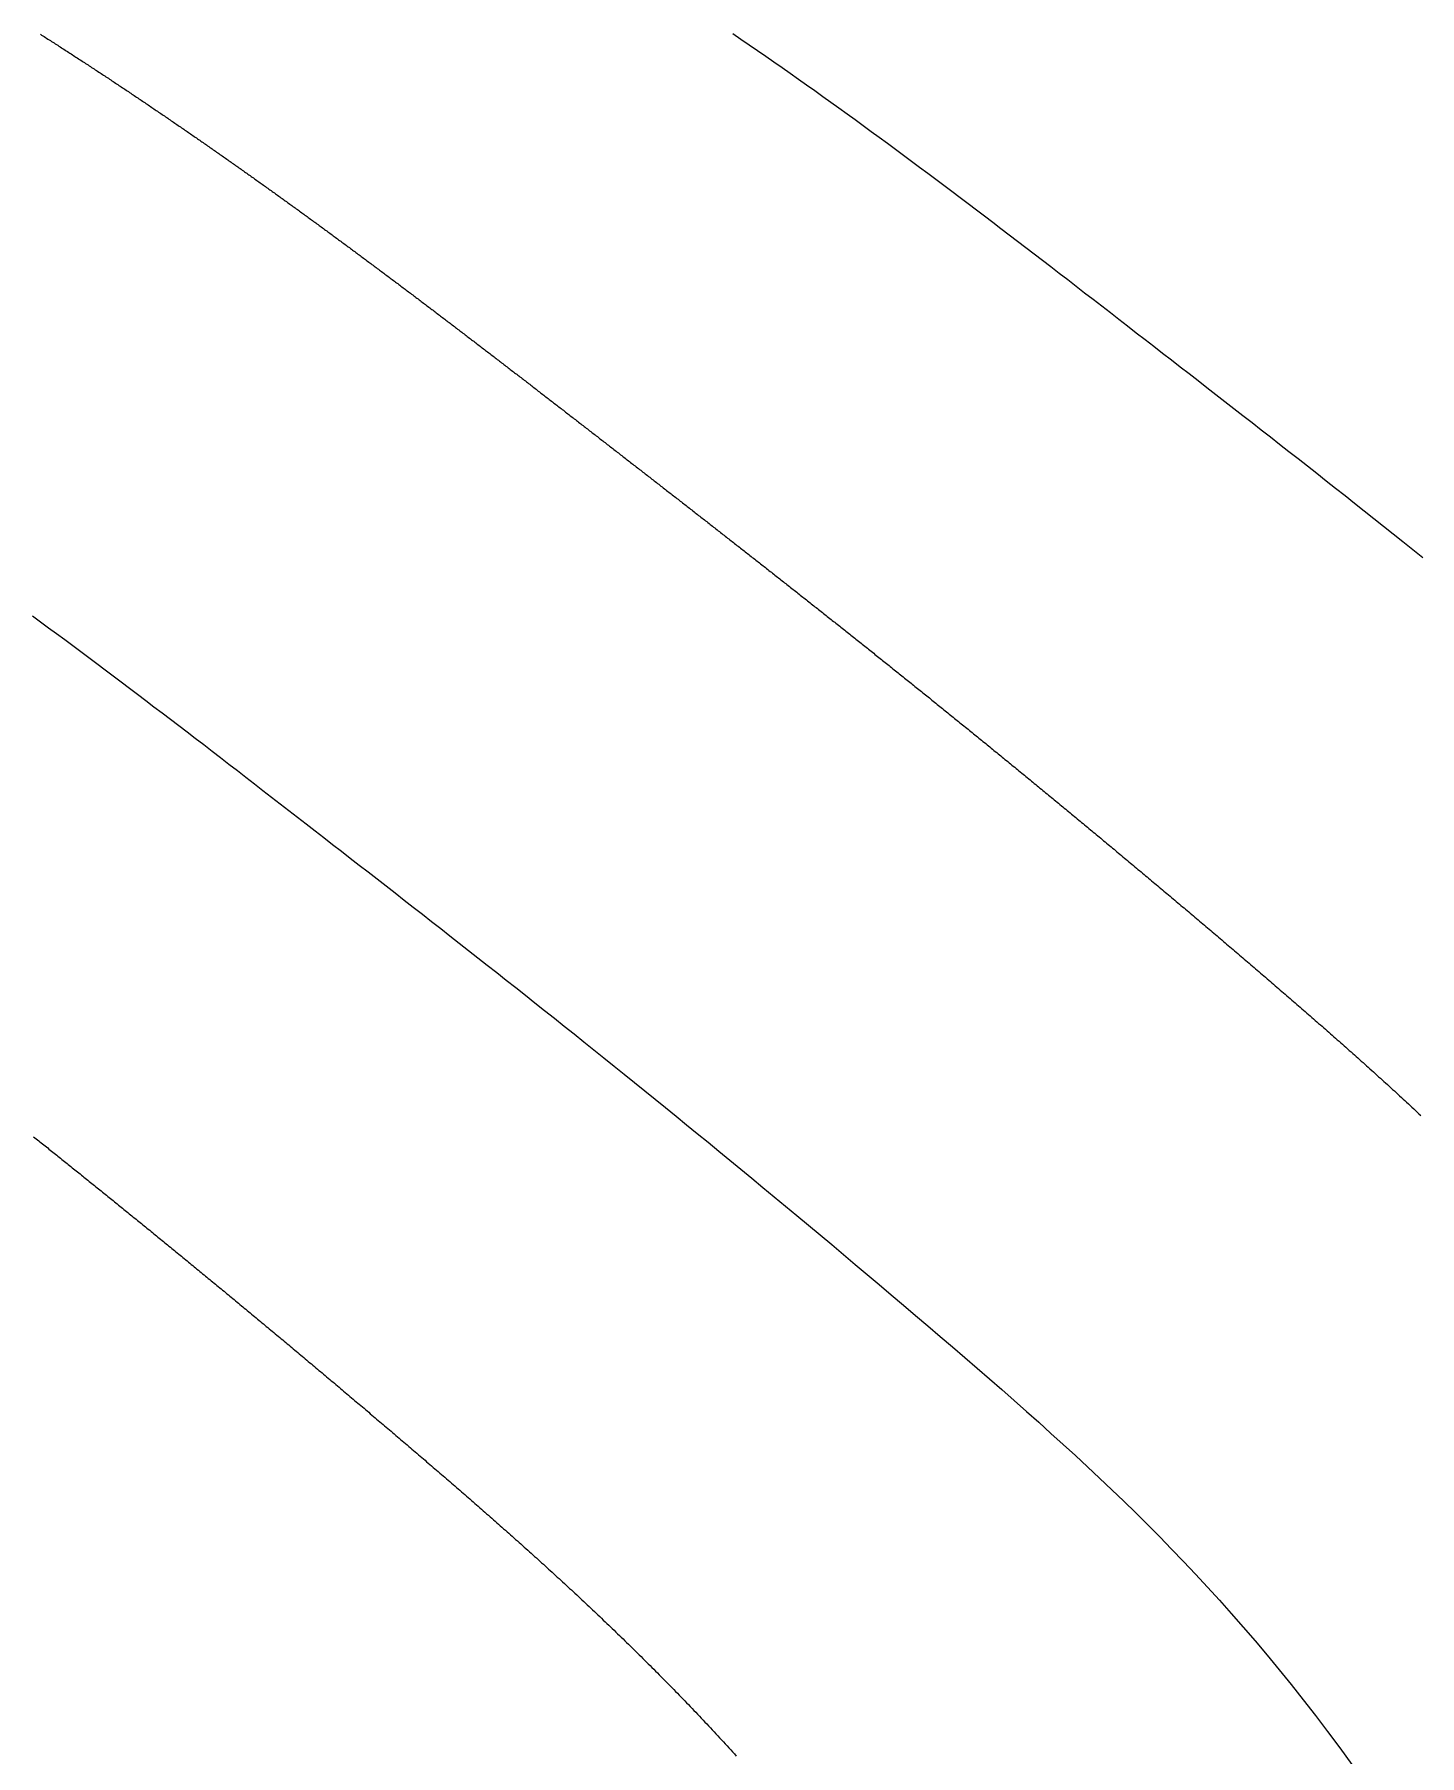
# Model space of a CAD drawing. Header units: inches. Extents: x 62745 to 64469, y 7520 to 8963.
# Drawn here: x 62850.786 to 62854.218, y 8082.374 to 8086.638 of the extents above; entities that cross this region are included whole.
import ezdxf

# ---------------------------------------------------------------- set-up
doc = ezdxf.new("R2010")
doc.units = ezdxf.units.IN
doc.header["$MEASUREMENT"] = 0
doc.layers.add('2', color=2, linetype='Continuous')

msp = doc.modelspace()

# ---------------------------------------------------------------- linework, layer by layer
at = {"layer": '2'}
for points in [[(62850.80052357, 8086.63794296), (62850.80360579, 8086.63598796), (62850.80668481, 8086.63403328), (62850.80976066, 8086.63207892), (62850.81283338, 8086.63012488), (62850.81590297, 8086.62817115), (62850.81896946, 8086.62621773), (62850.82203287, 8086.62426461), (62850.82509322, 8086.62231179), (62850.82815053, 8086.62035926), (62850.83120484, 8086.61840703), (62850.83425614, 8086.61645508), (62850.83730448, 8086.61450341), (62850.84034987, 8086.61255201), (62850.84339233, 8086.6106009), (62850.84643188, 8086.60865005), (62850.84946854, 8086.60669946), (62850.85250234, 8086.60474914), (62850.8555333, 8086.60279907), (62850.85856144, 8086.60084925), (62850.86158677, 8086.59889968), (62850.86460933, 8086.59695035), (62850.86762914, 8086.59500127), (62850.8706462, 8086.59305241), (62850.87366056, 8086.59110379), (62850.87667222, 8086.5891554), (62850.87968121, 8086.58720722), (62850.88268755, 8086.58525927), (62850.88569126, 8086.58331153), (62850.88869237, 8086.58136399), (62850.89169089, 8086.57941666), (62850.89468685, 8086.57746954), (62850.89768027, 8086.57552261), (62850.90067117, 8086.57357587), (62850.90365956, 8086.57162932), (62850.90664548, 8086.56968295), (62850.90962895, 8086.56773677), (62850.91260998, 8086.56579075), (62850.9155886, 8086.56384491), (62850.91856483, 8086.56189924), (62850.92153868, 8086.55995373), (62850.92451019, 8086.55800837), (62850.92747937, 8086.55606317), (62850.93044625, 8086.55411813), (62850.93341084, 8086.55217322), (62850.93637317, 8086.55022846), (62850.93933326, 8086.54828383), (62850.94229113, 8086.54633934), (62850.94524681, 8086.54439497), (62850.9482003, 8086.54245073), (62850.95115164, 8086.54050661), (62850.95410085, 8086.53856261), (62850.95704794, 8086.53661872), (62850.95999294, 8086.53467493), (62850.96293586, 8086.53273125), (62850.96587673, 8086.53078767), (62850.96881555, 8086.52884418), (62850.97175236, 8086.52690079), (62850.97468717, 8086.52495749), (62850.97761999, 8086.52301427), (62850.98055085, 8086.52107113), (62850.98347974, 8086.51912807), (62850.98640667, 8086.51718509), (62850.98933167, 8086.51524219), (62850.99225473, 8086.51329935), (62850.99517586, 8086.51135659), (62850.99809508, 8086.50941389), (62851.00101239, 8086.50747126), (62851.0039278, 8086.50552869), (62851.00684131, 8086.50358618), (62851.00975294, 8086.50164373), (62851.01266269, 8086.49970133), (62851.01557057, 8086.49775899), (62851.01847658, 8086.4958167), (62851.02138073, 8086.49387446), (62851.02428303, 8086.49193227), (62851.02718349, 8086.48999012), (62851.0300821, 8086.48804802), (62851.03297889, 8086.48610596), (62851.03587384, 8086.48416394), (62851.03876698, 8086.48222195), (62851.04165831, 8086.48028), (62851.04454783, 8086.47833808), (62851.04743556, 8086.4763962), (62851.05032149, 8086.47445434), (62851.05320564, 8086.47251251), (62851.05608802, 8086.4705707), (62851.05896862, 8086.46862891), (62851.06184746, 8086.46668715), (62851.06472454, 8086.4647454), (62851.06759987, 8086.46280366), (62851.07047345, 8086.46086195), (62851.07334531, 8086.45892024), (62851.07621543, 8086.45697854), (62851.07908382, 8086.45503685), (62851.0819505, 8086.45309516), (62851.08481548, 8086.45115348), (62851.08767875, 8086.4492118), (62851.09054032, 8086.44727012), (62851.0934002, 8086.44532843), (62851.09625841, 8086.44338674), (62851.09911493, 8086.44144504), (62851.10196979, 8086.43950333), (62851.10482299, 8086.43756161), (62851.10767453, 8086.43561987), (62851.11052442, 8086.43367812), (62851.11337268, 8086.43173635), (62851.11621929, 8086.42979456), (62851.11906428, 8086.42785275), (62851.12190765, 8086.42591091), (62851.12474941, 8086.42396905), (62851.12758956, 8086.42202715), (62851.13042811, 8086.42008523), (62851.13326506, 8086.41814327), (62851.13610043, 8086.41620128), (62851.13893421, 8086.41425925), (62851.14176643, 8086.41231718), (62851.14459707, 8086.41037507), (62851.14742616, 8086.40843291), (62851.1502537, 8086.40649071), (62851.15307969, 8086.40454846), (62851.15590414, 8086.40260616), (62851.15872705, 8086.40066381), (62851.16154845, 8086.39872141), (62851.16436832, 8086.39677894), (62851.16718668, 8086.39483642), (62851.17000354, 8086.39289384), (62851.1728189, 8086.3909512), (62851.17563276, 8086.38900849), (62851.17844515, 8086.38706571), (62851.18125605, 8086.38512286), (62851.18406548, 8086.38317994), (62851.18687345, 8086.38123695), (62851.18967996, 8086.37929388), (62851.19248502, 8086.37735074), (62851.19528864, 8086.37540751), (62851.19809082, 8086.37346421), (62851.20089157, 8086.37152081), (62851.2036909, 8086.36957734), (62851.20648881, 8086.36763377), (62851.20928531, 8086.36569011), (62851.21208041, 8086.36374636), (62851.21487411, 8086.36180252), (62851.21766642, 8086.35985858), (62851.22045735, 8086.35791454), (62851.2232469, 8086.35597039), (62851.22603509, 8086.35402615), (62851.22882191, 8086.3520818), (62851.23160738, 8086.35013734), (62851.23439149, 8086.34819277), (62851.23717427, 8086.34624809), (62851.23995571, 8086.3443033), (62851.24273583, 8086.34235839), (62851.24551462, 8086.34041336), (62851.2482921, 8086.33846821), (62851.25106827, 8086.33652294), (62851.25384314, 8086.33457754), (62851.25661672, 8086.33263202), (62851.25938901, 8086.33068637), (62851.26216002, 8086.32874059), (62851.26492975, 8086.32679467), (62851.26769822, 8086.32484862), (62851.27046543, 8086.32290243), (62851.27323138, 8086.3209561), (62851.27599609, 8086.31900963), (62851.27875956, 8086.31706302), (62851.2815218, 8086.31511626), (62851.28428281, 8086.31316935), (62851.2870426, 8086.3112223), (62851.28980118, 8086.30927509), (62851.29255856, 8086.30732772), (62851.29531473, 8086.3053802), (62851.29806972, 8086.30343252), (62851.30082352, 8086.30148468), (62851.30357614, 8086.29953668), (62851.30632759, 8086.29758851), (62851.30907787, 8086.29564018), (62851.311827, 8086.29369167), (62851.31457498, 8086.291743), (62851.31732181, 8086.28979415), (62851.3200675, 8086.28784512), (62851.32281207, 8086.28589592), (62851.32555551, 8086.28394653), (62851.32829783, 8086.28199697), (62851.33103904, 8086.28004722), (62851.33377915, 8086.27809729), (62851.33651817, 8086.27614716), (62851.33925609, 8086.27419685), (62851.34199293, 8086.27224634), (62851.3447287, 8086.27029564), (62851.34746339, 8086.26834474), (62851.35019703, 8086.26639364), (62851.35292961, 8086.26444234), (62851.35566113, 8086.26249084), (62851.35839162, 8086.26053913), (62851.36112107, 8086.25858722), (62851.3638495, 8086.25663509), (62851.3665769, 8086.25468275), (62851.36930329, 8086.2527302), (62851.37202866, 8086.25077744), (62851.37475304, 8086.24882445), (62851.37747643, 8086.24687124), (62851.38019882, 8086.24491782), (62851.38292024, 8086.24296416), (62851.38564068, 8086.24101028), (62851.38836016, 8086.23905618), (62851.39107867, 8086.23710184), (62851.39379623, 8086.23514726), (62851.39651284, 8086.23319246), (62851.39922852, 8086.23123741), (62851.40194326, 8086.22928213), (62851.40465708, 8086.2273266), (62851.40736997, 8086.22537083), (62851.41008195, 8086.22341482), (62851.41279303, 8086.22145855), (62851.41550321, 8086.21950204), (62851.4182125, 8086.21754527), (62851.4209209, 8086.21558825), (62851.42362842, 8086.21363098), (62851.42633507, 8086.21167344), (62851.42904086, 8086.20971564), (62851.43174578, 8086.20775758), (62851.43444986, 8086.20579926), (62851.43715309, 8086.20384067), (62851.43985549, 8086.20188181), (62851.44255705, 8086.19992268), (62851.44525779, 8086.19796327), (62851.44795771, 8086.19600359), (62851.45065682, 8086.19404363), (62851.45335513, 8086.19208339), (62851.45605264, 8086.19012287), (62851.45874936, 8086.18816207), (62851.4614453, 8086.18620098), (62851.46414046, 8086.1842396), (62851.46683485, 8086.18227793), (62851.46952848, 8086.18031596), (62851.47222136, 8086.17835371), (62851.47491348, 8086.17639115), (62851.47760486, 8086.1744283), (62851.48029551, 8086.17246515), (62851.48298542, 8086.17050169), (62851.48567462, 8086.16853792), (62851.4883631, 8086.16657385), (62851.49105087, 8086.16460947), (62851.49373794, 8086.16264478), (62851.49642432, 8086.16067977), (62851.49911001, 8086.15871445), (62851.50179502, 8086.15674881), (62851.50447935, 8086.15478285), (62851.50716301, 8086.15281657), (62851.50984602, 8086.15084996), (62851.51252837, 8086.14888303), (62851.51521007, 8086.14691576), (62851.51789114, 8086.14494817), (62851.52057157, 8086.14298024), (62851.52325137, 8086.14101198), (62851.52593056, 8086.13904338), (62851.52860913, 8086.13707444), (62851.53128709, 8086.13510516), (62851.53396446, 8086.13313553), (62851.53664123, 8086.13116556), (62851.53931742, 8086.12919525), (62851.54199303, 8086.12722458), (62851.54466807, 8086.12525356), (62851.54734254, 8086.12328218), (62851.55001645, 8086.12131045), (62851.55268981, 8086.11933836), (62851.55536263, 8086.11736591), (62851.55803491, 8086.1153931), (62851.56070665, 8086.11341992), (62851.56337788, 8086.11144637), (62851.56604858, 8086.10947246), (62851.56871878, 8086.10749817), (62851.57138847, 8086.10552351), (62851.57405766, 8086.10354848), (62851.57672636, 8086.10157307), (62851.57939458, 8086.09959727), (62851.58206233, 8086.0976211), (62851.5847296, 8086.09564454), (62851.58739641, 8086.0936676), (62851.59006276, 8086.09169026), (62851.59272867, 8086.08971254), (62851.59539413, 8086.08773442), (62851.59805915, 8086.08575591), (62851.60072375, 8086.083777), (62851.60338792, 8086.0817977), (62851.60605168, 8086.07981799), (62851.60871503, 8086.07783788), (62851.61137798, 8086.07585736), (62851.61404053, 8086.07387643), (62851.6167027, 8086.0718951), (62851.61936448, 8086.06991336), (62851.62202589, 8086.0679312), (62851.62468693, 8086.06594862), (62851.62734761, 8086.06396563), (62851.63000794, 8086.06198221), (62851.63266792, 8086.05999838), (62851.63532756, 8086.05801412), (62851.63798686, 8086.05602943), (62851.64064584, 8086.05404431), (62851.6433045, 8086.05205876), (62851.64596284, 8086.05007278), (62851.64862088, 8086.04808637), (62851.65127862, 8086.04609952), (62851.65393606, 8086.04411222), (62851.65659322, 8086.04212449), (62851.6592501, 8086.04013631), (62851.66190671, 8086.03814769), (62851.66456305, 8086.03615862), (62851.66721914, 8086.0341691), (62851.66987497, 8086.03217913), (62851.67253055, 8086.0301887), (62851.6751859, 8086.02819781), (62851.67784102, 8086.02620647), (62851.68049591, 8086.02421467), (62851.68315058, 8086.0222224), (62851.68580505, 8086.02022967), (62851.6884593, 8086.01823647), (62851.69111336, 8086.01624281), (62851.69376723, 8086.01424867), (62851.69642092, 8086.01225406), (62851.69907443, 8086.01025897), (62851.70172777, 8086.0082634), (62851.70438094, 8086.00626736), (62851.70703396, 8086.00427083), (62851.70968683, 8086.00227382), (62851.71233956, 8086.00027632), (62851.71499215, 8085.99827834), (62851.71764461, 8085.99627986), (62851.72029694, 8085.9942809), (62851.72294917, 8085.99228143), (62851.72560128, 8085.99028147), (62851.72825329, 8085.98828101), (62851.7309052, 8085.98628005), (62851.73355703, 8085.98427859), (62851.73620878, 8085.98227662), (62851.73886045, 8085.98027415), (62851.74151205, 8085.97827116), (62851.74416359, 8085.97626766), (62851.74681508, 8085.97426365), (62851.74946651, 8085.97225912), (62851.75211791, 8085.97025408), (62851.75476928, 8085.96824851), (62851.75742061, 8085.96624243), (62851.76007193, 8085.96423581), (62851.76272323, 8085.96222867), (62851.76537453, 8085.96022101), (62851.76802582, 8085.95821281), (62851.77067712, 8085.95620408), (62851.77332844, 8085.95419481), (62851.77597978, 8085.95218501), (62851.77863114, 8085.95017466), (62851.78128254, 8085.94816378), (62851.78393398, 8085.94615235), (62851.78658546, 8085.94414038), (62851.789237, 8085.94212785), (62851.79188861, 8085.94011478), (62851.79454028, 8085.93810116), (62851.79719202, 8085.93608698), (62851.79984385, 8085.93407225), (62851.80249576, 8085.93205695), (62851.80514777, 8085.9300411), (62851.80779989, 8085.92802468), (62851.81045211, 8085.9260077), (62851.81310445, 8085.92399015), (62851.81575691, 8085.92197203), (62851.8184095, 8085.91995335), (62851.82106222, 8085.91793408), (62851.82371509, 8085.91591425), (62851.82636811, 8085.91389383), (62851.82902128, 8085.91187283), (62851.83167462, 8085.90985126), (62851.83432813, 8085.9078291), (62851.83698182, 8085.90580635), (62851.83963569, 8085.90378301), (62851.84228975, 8085.90175909), (62851.84494401, 8085.89973457), (62851.84759847, 8085.89770946), (62851.85025314, 8085.89568375), (62851.85290803, 8085.89365744), (62851.85556315, 8085.89163053), (62851.8582185, 8085.88960301), (62851.86087408, 8085.88757489), (62851.86352991, 8085.88554617), (62851.866186, 8085.88351683), (62851.86884234, 8085.88148689), (62851.87149895, 8085.87945632), (62851.87415583, 8085.87742515), (62851.87681299, 8085.87539335), (62851.87947043, 8085.87336094), (62851.88212817, 8085.8713279), (62851.88478621, 8085.86929424), (62851.88744455, 8085.86725995), (62851.89010321, 8085.86522503), (62851.89276219, 8085.86318949), (62851.89542149, 8085.8611533), (62851.89808113, 8085.85911649), (62851.90074111, 8085.85707903), (62851.90340143, 8085.85504094), (62851.90606211, 8085.85300221), (62851.90872316, 8085.85096283), (62851.91138456, 8085.84892281), (62851.91404635, 8085.84688214), (62851.91670851, 8085.84484082), (62851.91937107, 8085.84279884), (62851.92203401, 8085.84075621), (62851.92469736, 8085.83871293), (62851.92736112, 8085.83666899), (62851.9300253, 8085.83462439), (62851.93268989, 8085.83257912), (62851.93535492, 8085.83053319), (62851.93802038, 8085.82848659), (62851.94068628, 8085.82643933), (62851.94335264, 8085.82439139), (62851.94601944, 8085.82234278), (62851.94868672, 8085.82029349), (62851.95135446, 8085.81824353), (62851.95402268, 8085.81619288), (62851.95669138, 8085.81414156), (62851.95936058, 8085.81208955), (62851.96203027, 8085.81003685), (62851.96470046, 8085.80798347), (62851.96737116, 8085.80592939), (62851.97004239, 8085.80387463), (62851.97271413, 8085.80181916), (62851.97538641, 8085.79976301), (62851.97805923, 8085.79770615), (62851.98073259, 8085.79564859), (62851.9834065, 8085.79359033), (62851.98608097, 8085.79153136), (62851.98875601, 8085.78947169), (62851.99143162, 8085.7874113), (62851.99410781, 8085.78535021), (62851.99678458, 8085.7832884), (62851.99946195, 8085.78122588), (62852.00213991, 8085.77916263), (62852.00481848, 8085.77709867), (62852.00749767, 8085.77503398), (62852.01017747, 8085.77296857), (62852.0128579, 8085.77090244), (62852.01553896, 8085.76883557), (62852.01822067, 8085.76676797), (62852.02090302, 8085.76469964), (62852.02358602, 8085.76263057), (62852.02626968, 8085.76056076), (62852.02895402, 8085.75849021), (62852.03163902, 8085.75641892), (62852.03432471, 8085.75434687), (62852.03701108, 8085.75227408), (62852.03969815, 8085.75020054), (62852.04238591, 8085.74812624), (62852.04507439, 8085.74605117), (62852.04776358, 8085.74397535), (62852.05045349, 8085.74189877), (62852.05314413, 8085.73982141), (62852.0558355, 8085.73774329), (62852.05852761, 8085.73566439), (62852.06122047, 8085.73358471), (62852.06391409, 8085.73150425), (62852.06660846, 8085.72942302), (62852.06930361, 8085.72734099), (62852.07199952, 8085.72525818), (62852.07469622, 8085.72317457), (62852.07739371, 8085.72109018), (62852.08009199, 8085.71900498), (62852.08279108, 8085.71691898), (62852.08549097, 8085.71483218), (62852.08819167, 8085.71274457), (62852.0908932, 8085.71065616), (62852.09359555, 8085.70856693), (62852.09629874, 8085.70647689), (62852.09900278, 8085.70438602), (62852.10170766, 8085.70229434), (62852.10441339, 8085.70020183), (62852.10711999, 8085.69810849), (62852.10982745, 8085.69601433), (62852.11253579, 8085.69391933), (62852.11524501, 8085.69182349), (62852.11795512, 8085.68972682), (62852.12066613, 8085.6876293), (62852.12337803, 8085.68553094), (62852.12609085, 8085.68343173), (62852.12880458, 8085.68133166), (62852.13151923, 8085.67923075), (62852.13423481, 8085.67712898), (62852.13695133, 8085.67502634), (62852.13966879, 8085.67292285), (62852.1423872, 8085.67081848), (62852.14510656, 8085.66871325), (62852.14782688, 8085.66660715), (62852.15054818, 8085.66450017), (62852.15327045, 8085.66239231), (62852.1559937, 8085.66028358), (62852.15871794, 8085.65817396), (62852.16144318, 8085.65606345), (62852.16416941, 8085.65395205), (62852.16689666, 8085.65183976), (62852.16962493, 8085.64972657), (62852.17235421, 8085.64761249), (62852.17508453, 8085.6454975), (62852.17781588, 8085.64338161), (62852.18054827, 8085.64126481), (62852.18328172, 8085.63914709), (62852.18601621, 8085.63702846), (62852.18875178, 8085.63490891), (62852.19148841, 8085.63278844), (62852.19422611, 8085.63066704), (62852.1969649, 8085.62854471), (62852.19970478, 8085.62642145), (62852.20244575, 8085.62429724), (62852.20518782, 8085.62217209), (62852.207931, 8085.62004598), (62852.2106753, 8085.61791891), (62852.21342071, 8085.61579088), (62852.21616725, 8085.61366187), (62852.21891493, 8085.61153189), (62852.22166374, 8085.60940093), (62852.2244137, 8085.60726898), (62852.22716481, 8085.60513603), (62852.22991708, 8085.60300208), (62852.23267052, 8085.60086712), (62852.23542512, 8085.59873115), (62852.23818091, 8085.59659415), (62852.24093787, 8085.59445613), (62852.24369603, 8085.59231707), (62852.24645538, 8085.59017698), (62852.24921593, 8085.58803583), (62852.25197769, 8085.58589363), (62852.25474067, 8085.58375038), (62852.25750486, 8085.58160605), (62852.26027029, 8085.57946066), (62852.26303695, 8085.57731419), (62852.26580484, 8085.57516663), (62852.26857399, 8085.57301798), (62852.27134438, 8085.57086823), (62852.27411604, 8085.56871737), (62852.27688896, 8085.56656541), (62852.27966315, 8085.56441233), (62852.28243862, 8085.56225813), (62852.28521537, 8085.56010279), (62852.28799341, 8085.55794632), (62852.29077275, 8085.55578871), (62852.29355339, 8085.55362995), (62852.29633534, 8085.55147003), (62852.29911861, 8085.54930896), (62852.30190319, 8085.54714671), (62852.30468911, 8085.54498329), (62852.30747636, 8085.54281869), (62852.31026494, 8085.5406529), (62852.31305488, 8085.53848592), (62852.31584617, 8085.53631773), (62852.31863881, 8085.53414835), (62852.32143283, 8085.53197774), (62852.32422821, 8085.52980592), (62852.32702497, 8085.52763288), (62852.32982312, 8085.5254586), (62852.33262266, 8085.52328309), (62852.33542359, 8085.52110632), (62852.33822593, 8085.51892831), (62852.34102967, 8085.51674904), (62852.34383483, 8085.51456851), (62852.34664142, 8085.51238671), (62852.34944943, 8085.51020363), (62852.35225887, 8085.50801927), (62852.35506976, 8085.50583362), (62852.35788209, 8085.50364667), (62852.36069588, 8085.50145842), (62852.36351113, 8085.49926886), (62852.36632784, 8085.49707798), (62852.36914602, 8085.49488579), (62852.37196568, 8085.49269226), (62852.37478683, 8085.4904974), (62852.37760947, 8085.4883012), (62852.3804336, 8085.48610365), (62852.38325924, 8085.48390474), (62852.38608639, 8085.48170447), (62852.38891505, 8085.47950283), (62852.39174523, 8085.47729981), (62852.39457694, 8085.4750954), (62852.39741019, 8085.47288961), (62852.40024498, 8085.47068241), (62852.40308131, 8085.46847381), (62852.40591919, 8085.46626379), (62852.40875864, 8085.46405236), (62852.41159965, 8085.46183949), (62852.41444223, 8085.4596252), (62852.41728638, 8085.45740945), (62852.42013212, 8085.45519226), (62852.42297945, 8085.45297362), (62852.42582838, 8085.4507535), (62852.42867891, 8085.44853192), (62852.43153104, 8085.44630886), (62852.43438479, 8085.44408431), (62852.43724016, 8085.44185827), (62852.44009716, 8085.43963073), (62852.44295579, 8085.43740168), (62852.44581606, 8085.43517112), (62852.44867797, 8085.43293903), (62852.45154154, 8085.43070542), (62852.45440676, 8085.42847027), (62852.45727364, 8085.42623357), (62852.4601422, 8085.42399533), (62852.46301243, 8085.42175552), (62852.46588435, 8085.41951416), (62852.46875795, 8085.41727121), (62852.47163325, 8085.41502669), (62852.47451024, 8085.41278059), (62852.47738895, 8085.41053288), (62852.48026937, 8085.40828358), (62852.4831515, 8085.40603267), (62852.48603537, 8085.40378014), (62852.48892096, 8085.40152599), (62852.49180829, 8085.3992702), (62852.49469737, 8085.39701278), (62852.49758819, 8085.39475372), (62852.50048077, 8085.392493), (62852.50337512, 8085.39023063), (62852.50627123, 8085.38796658), (62852.50916912, 8085.38570087), (62852.51206879, 8085.38343347), (62852.51497024, 8085.38116438), (62852.51787349, 8085.3788936), (62852.52077854, 8085.37662112), (62852.52368539, 8085.37434692), (62852.52659406, 8085.37207101), (62852.52950454, 8085.36979338), (62852.53241685, 8085.36751401), (62852.53533099, 8085.3652329), (62852.53824696, 8085.36295005), (62852.54116478, 8085.36066545), (62852.54408444, 8085.35837908), (62852.54700596, 8085.35609095), (62852.54992935, 8085.35380104), (62852.55285459, 8085.35150934), (62852.55578172, 8085.34921586), (62852.55871072, 8085.34692059), (62852.56164161, 8085.3446235), (62852.56457439, 8085.34232461), (62852.56750907, 8085.3400239), (62852.57044565, 8085.33772136), (62852.57338414, 8085.33541699), (62852.57632455, 8085.33311078), (62852.57926689, 8085.33080273), (62852.58221115, 8085.32849281), (62852.58515734, 8085.32618104), (62852.58810548, 8085.3238674), (62852.59105557, 8085.32155188), (62852.59400761, 8085.31923448), (62852.59696161, 8085.31691518), (62852.59991757, 8085.31459399), (62852.60287551, 8085.3122709), (62852.60583543, 8085.30994589), (62852.60879733, 8085.30761896), (62852.61176122, 8085.3052901), (62852.61472711, 8085.30295931), (62852.617695, 8085.30062658), (62852.6206649, 8085.2982919), (62852.62363682, 8085.29595527), (62852.62661076, 8085.29361667), (62852.62958672, 8085.2912761), (62852.63256472, 8085.28893355), (62852.63554476, 8085.28658902), (62852.63852685, 8085.2842425), (62852.64151099, 8085.28189398), (62852.64449719, 8085.27954345), (62852.64748545, 8085.27719091), (62852.65047578, 8085.27483634), (62852.65346819, 8085.27247975), (62852.65646269, 8085.27012113), (62852.65945927, 8085.26776046), (62852.66245795, 8085.26539774), (62852.66545873, 8085.26303296), (62852.66846162, 8085.26066612), (62852.67146662, 8085.25829721), (62852.67447375, 8085.25592622), (62852.677483, 8085.25355314), (62852.68049438, 8085.25117797), (62852.6835079, 8085.2488007), (62852.68652357, 8085.24642132), (62852.68954139, 8085.24403983), (62852.69256136, 8085.24165622), (62852.6955835, 8085.23927047), (62852.69860781, 8085.23688259), (62852.70163429, 8085.23449257), (62852.70466296, 8085.23210039), (62852.70769381, 8085.22970606), (62852.71072686, 8085.22730956), (62852.71376211, 8085.22491088), (62852.71679957, 8085.22251003), (62852.71983924, 8085.22010699), (62852.72288113, 8085.21770176), (62852.72592524, 8085.21529432), (62852.72897159, 8085.21288468), (62852.73202017, 8085.21047282), (62852.735071, 8085.20805873), (62852.73812408, 8085.20564242), (62852.74117941, 8085.20322386), (62852.74423701, 8085.20080307), (62852.74729687, 8085.19838002), (62852.75035901, 8085.19595471), (62852.75342343, 8085.19352713), (62852.75649014, 8085.19109728), (62852.75955914, 8085.18866515), (62852.76263043, 8085.18623073), (62852.76570404, 8085.18379401), (62852.76877996, 8085.181355), (62852.77185819, 8085.17891367), (62852.77493875, 8085.17647002), (62852.77802164, 8085.17402405), (62852.78110686, 8085.17157575), (62852.78419443, 8085.16912511), (62852.78728435, 8085.16667212), (62852.79037662, 8085.16421678), (62852.79347125, 8085.16175907), (62852.79656825, 8085.159299), (62852.79966762, 8085.15683656), (62852.80276937, 8085.15437173), (62852.80587351, 8085.15190451), (62852.80898004, 8085.1494349), (62852.81208897, 8085.14696288), (62852.8152003, 8085.14448845), (62852.81831405, 8085.1420116), (62852.82143021, 8085.13953233), (62852.82454879, 8085.13705062), (62852.8276698, 8085.13456647), (62852.83079325, 8085.13207988), (62852.83391913, 8085.12959083), (62852.83704747, 8085.12709931), (62852.84017826, 8085.12460533), (62852.84331151, 8085.12210887), (62852.84644722, 8085.11960993), (62852.84958541, 8085.1171085), (62852.85272608, 8085.11460457), (62852.85586923, 8085.11209813), (62852.85901487, 8085.10958919), (62852.862163, 8085.10707772), (62852.86531364, 8085.10456372), (62852.86846679, 8085.10204719), (62852.87162246, 8085.09952812), (62852.87478065, 8085.0970065), (62852.87794136, 8085.09448232), (62852.88110461, 8085.09195558), (62852.8842704, 8085.08942627), (62852.88743873, 8085.08689439), (62852.89060962, 8085.08435991), (62852.89378306, 8085.08182285), (62852.89695907, 8085.07928319), (62852.90013766, 8085.07674092), (62852.90331881, 8085.07419603), (62852.90650256, 8085.07164852), (62852.90968889, 8085.06909839), (62852.91287781, 8085.06654562), (62852.91606934, 8085.06399021), (62852.91926348, 8085.06143215), (62852.92246023, 8085.05887143), (62852.9256596, 8085.05630804), (62852.9288616, 8085.05374199), (62852.93206623, 8085.05117325), (62852.9352735, 8085.04860183), (62852.93848341, 8085.04602772), (62852.94169597, 8085.0434509), (62852.9449112, 8085.04087138), (62852.94812908, 8085.03828914), (62852.95134964, 8085.03570418), (62852.95457287, 8085.03311649), (62852.95779878, 8085.03052607), (62852.96102738, 8085.0279329), (62852.96425868, 8085.02533698), (62852.96749268, 8085.0227383), (62852.97072938, 8085.02013685), (62852.97396879, 8085.01753263), (62852.97721093, 8085.01492563), (62852.98045579, 8085.01231585), (62852.98370338, 8085.00970326), (62852.98695371, 8085.00708788), (62852.99020678, 8085.00446969), (62852.99346261, 8085.00184868), (62852.99672119, 8084.99922485), (62852.99998253, 8084.99659819), (62853.00324664, 8084.99396869), (62853.00651352, 8084.99133634), (62853.00978319, 8084.98870114), (62853.01305564, 8084.98606308), (62853.01633088, 8084.98342216), (62853.01960893, 8084.98077836), (62853.02288978, 8084.97813168), (62853.02617344, 8084.97548211), (62853.02945992, 8084.97282965), (62853.03274922, 8084.97017428), (62853.03604135, 8084.967516), (62853.03933632, 8084.9648548), (62853.04263414, 8084.96219068), (62853.0459348, 8084.95952363), (62853.04923831, 8084.95685364), (62853.05254469, 8084.9541807), (62853.05585393, 8084.95150481), (62853.05916605, 8084.94882595), (62853.06248105, 8084.94614413), (62853.06579893, 8084.94345934), (62853.0691197, 8084.94077156), (62853.07244338, 8084.93808079), (62853.07576995, 8084.93538702), (62853.07909944, 8084.93269025), (62853.08243184, 8084.92999047), (62853.08576717, 8084.92728767), (62853.08910543, 8084.92458184), (62853.09244662, 8084.92187298), (62853.09579075, 8084.91916108), (62853.09913783, 8084.91644613), (62853.10248786, 8084.91372813), (62853.10584085, 8084.91100706), (62853.10919681, 8084.90828293), (62853.11255574, 8084.90555571), (62853.11591765, 8084.90282542), (62853.11928254, 8084.90009203), (62853.12265042, 8084.89735555), (62853.1260213, 8084.89461596), (62853.12939519, 8084.89187325), (62853.13277208, 8084.88912743), (62853.13615199, 8084.88637848), (62853.13953492, 8084.88362639), (62853.14292087, 8084.88087117), (62853.14630986, 8084.87811279), (62853.14970189, 8084.87535126), (62853.15309697, 8084.87258656), (62853.1564951, 8084.8698187), (62853.15989629, 8084.86704765), (62853.16330054, 8084.86427342), (62853.16670786, 8084.861496), (62853.17011826, 8084.85871538), (62853.17353175, 8084.85593155), (62853.17694832, 8084.85314451), (62853.18036799, 8084.85035425), (62853.18379076, 8084.84756076), (62853.18721664, 8084.84476403), (62853.19064563, 8084.84196406), (62853.19407774, 8084.83916084), (62853.19751298, 8084.83635436), (62853.20095135, 8084.83354462), (62853.20439286, 8084.8307316), (62853.20783752, 8084.82791531), (62853.21128532, 8084.82509573), (62853.21473629, 8084.82227286), (62853.21819041, 8084.81944668), (62853.22164771, 8084.8166172), (62853.22510818, 8084.8137844), (62853.22857183, 8084.81094828), (62853.23203868, 8084.80810883), (62853.23550871, 8084.80526605), (62853.23898195, 8084.80241991), (62853.24245839, 8084.79957043), (62853.24593805, 8084.79671759), (62853.24942092, 8084.79386138), (62853.25290703, 8084.7910018), (62853.25639636, 8084.78813884), (62853.25988893, 8084.7852725), (62853.26338474, 8084.78240275), (62853.2668838, 8084.77952961), (62853.27038612, 8084.77665305), (62853.2738917, 8084.77377308), (62853.27740055, 8084.77088969), (62853.28091267, 8084.76800286), (62853.28442808, 8084.7651126), (62853.28794677, 8084.76221889), (62853.29146875, 8084.75932173), (62853.29499404, 8084.75642111), (62853.29852263, 8084.75351702), (62853.30205453, 8084.75060946), (62853.30558975, 8084.74769841), (62853.30912829, 8084.74478388), (62853.31267016, 8084.74186585), (62853.31621537, 8084.73894432), (62853.31976392, 8084.73601927), (62853.32331582, 8084.73309071), (62853.32687107, 8084.73015863), (62853.33042969, 8084.72722301), (62853.33399167, 8084.72428385), (62853.33755703, 8084.72134115), (62853.34112576, 8084.71839489), (62853.34469788, 8084.71544507), (62853.3482734, 8084.71249168), (62853.35185231, 8084.70953472), (62853.35543462, 8084.70657417), (62853.35902035, 8084.70361004), (62853.36260949, 8084.7006423), (62853.36620205, 8084.69767096), (62853.36979804, 8084.69469601), (62853.37339747, 8084.69171745), (62853.37700034, 8084.68873525), (62853.38060666, 8084.68574942), (62853.38421643, 8084.68275995), (62853.38782966, 8084.67976684), (62853.39144635, 8084.67677006), (62853.39506652, 8084.67376963), (62853.39869017, 8084.67076553), (62853.4023173, 8084.66775775), (62853.40594792, 8084.66474628), (62853.40958203, 8084.66173113), (62853.41321965, 8084.65871227), (62853.41686078, 8084.65568971), (62853.42050543, 8084.65266344), (62853.42415359, 8084.64963344), (62853.42780529, 8084.64659972), (62853.43146051, 8084.64356227), (62853.43511928, 8084.64052107), (62853.43878159, 8084.63747612), (62853.44244746, 8084.63442742), (62853.44611688, 8084.63137495), (62853.44978987, 8084.62831872), (62853.45346643, 8084.6252587), (62853.45714657, 8084.6221949), (62853.46083029, 8084.61912731), (62853.4645176, 8084.61605591), (62853.4682085, 8084.61298071), (62853.47190301, 8084.6099017), (62853.47560112, 8084.60681886), (62853.47930285, 8084.6037322), (62853.48300819, 8084.6006417), (62853.48671717, 8084.59754735), (62853.49042978, 8084.59444916), (62853.49414602, 8084.59134711), (62853.49786591, 8084.58824119), (62853.50158945, 8084.5851314), (62853.50531665, 8084.58201774), (62853.50904751, 8084.57890018), (62853.51278204, 8084.57577873), (62853.51652025, 8084.57265339), (62853.52026214, 8084.56952413), (62853.52400771, 8084.56639096), (62853.52775699, 8084.56325386), (62853.53150996, 8084.56011284), (62853.53526664, 8084.55696787), (62853.53902703, 8084.55381897), (62853.54279114, 8084.55066611), (62853.54655897, 8084.54750929), (62853.55033054, 8084.54434851), (62853.55410584, 8084.54118375), (62853.55788489, 8084.53801501), (62853.56166768, 8084.53484229), (62853.56545424, 8084.53166557), (62853.56924455, 8084.52848485), (62853.57303863, 8084.52530012), (62853.57683649, 8084.52211137), (62853.58063813, 8084.5189186), (62853.58444355, 8084.51572179), (62853.58825277, 8084.51252095), (62853.59206579, 8084.50931606), (62853.59588261, 8084.50610712), (62853.59970324, 8084.50289412), (62853.60352769, 8084.49967705), (62853.60735597, 8084.4964559), (62853.61118807, 8084.49323066), (62853.615024, 8084.49000133), (62853.61886377, 8084.48676789), (62853.62270739, 8084.48353034), (62853.62655485, 8084.48028867), (62853.63040617, 8084.47704286), (62853.63426135, 8084.47379291), (62853.63812038, 8084.47053879), (62853.64198328, 8084.46728049), (62853.64585004, 8084.46401801), (62853.64972068, 8084.46075132), (62853.65359519, 8084.45748041), (62853.65747357, 8084.45420527), (62853.66135583, 8084.45092588), (62853.66524198, 8084.44764223), (62853.66913201, 8084.4443543), (62853.67302592, 8084.44106208), (62853.67692373, 8084.43776555), (62853.68082543, 8084.4344647), (62853.68473102, 8084.43115951), (62853.68864051, 8084.42784997), (62853.6925539, 8084.42453606), (62853.6964712, 8084.42121776), (62853.7003924, 8084.41789506), (62853.70431751, 8084.41456796), (62853.70824653, 8084.41123642), (62853.71217946, 8084.40790043), (62853.71611631, 8084.40455999), (62853.72005708, 8084.40121508), (62853.72400178, 8084.39786567), (62853.72795039, 8084.39451176), (62853.73190294, 8084.39115332), (62853.73585941, 8084.38779036), (62853.73981982, 8084.38442284), (62853.74378417, 8084.38105075), (62853.74775245, 8084.37767409), (62853.75172467, 8084.37429283), (62853.75570084, 8084.37090695), (62853.75968095, 8084.36751645), (62853.76366501, 8084.36412131), (62853.76765303, 8084.36072151), (62853.77164499, 8084.35731704), (62853.77564092, 8084.35390789), (62853.7796408, 8084.35049403), (62853.78364465, 8084.34707545), (62853.78765246, 8084.34365214), (62853.79166424, 8084.34022408), (62853.79568, 8084.33679126), (62853.79969972, 8084.33335366), (62853.80372342, 8084.32991127), (62853.8077511, 8084.32646407), (62853.81178276, 8084.32301204), (62853.81581841, 8084.31955518), (62853.81985804, 8084.31609346), (62853.82390166, 8084.31262688), (62853.82794927, 8084.3091554), (62853.83200088, 8084.30567903), (62853.83605648, 8084.30219775), (62853.84011609, 8084.29871153), (62853.8441797, 8084.29522037), (62853.84824731, 8084.29172425), (62853.85231893, 8084.28822315), (62853.85639456, 8084.28471704), (62853.86047419, 8084.28120592), (62853.86455783, 8084.27768975), (62853.86864548, 8084.27416852), (62853.87273714, 8084.2706422), (62853.8768328, 8084.26711079), (62853.88093247, 8084.26357424), (62853.88503614, 8084.26003253), (62853.88914381, 8084.25648562), (62853.89325545, 8084.25293345), (62853.89737107, 8084.24937599), (62853.90149065, 8084.2458132), (62853.90561418, 8084.24224504), (62853.90974167, 8084.23867146), (62853.91387309, 8084.23509243), (62853.91800843, 8084.23150789), (62853.9221477, 8084.22791779), (62853.92629086, 8084.2243221), (62853.93043792, 8084.22072077), (62853.93458886, 8084.21711375), (62853.93874367, 8084.21350098), (62853.94290234, 8084.20988243), (62853.94706486, 8084.20625805), (62853.95123121, 8084.20262779), (62853.95540139, 8084.1989916), (62853.95957538, 8084.19534943), (62853.96375318, 8084.19170125), (62853.96793477, 8084.188047), (62853.97212014, 8084.18438664), (62853.97630928, 8084.18072011), (62853.98050217, 8084.17704738), (62853.98469882, 8084.17336839), (62853.9888992, 8084.16968311), (62853.9931033, 8084.16599147), (62853.99731112, 8084.16229343), (62854.00152264, 8084.15858896), (62854.00573785, 8084.15487799), (62854.00995674, 8084.15116049), (62854.0141793, 8084.1474364), (62854.01840551, 8084.14370568), (62854.02263537, 8084.13996829), (62854.02686887, 8084.13622417), (62854.03110599, 8084.13247328), (62854.03534673, 8084.12871557), (62854.03959106, 8084.124951), (62854.04383899, 8084.12117952), (62854.04809049, 8084.11740107), (62854.05234556, 8084.11361562), (62854.05660419, 8084.10982312), (62854.06086636, 8084.10602352), (62854.06513207, 8084.10221677), (62854.0694013, 8084.09840283), (62854.07367404, 8084.09458165), (62854.07795028, 8084.09075318), (62854.08223001, 8084.08691737), (62854.08651322, 8084.08307419), (62854.0907999, 8084.07922357), (62854.09509003, 8084.07536548), (62854.0993836, 8084.07149987), (62854.10368061, 8084.06762669), (62854.10798104, 8084.06374589), (62854.11228488, 8084.05985743), (62854.11659213, 8084.05596127), (62854.12090275, 8084.05205734), (62854.12521676, 8084.0481456), (62854.12953413, 8084.04422602), (62854.13385485, 8084.04029853), (62854.13817891, 8084.03636308), (62854.1425063, 8084.03241964), (62854.14683701, 8084.02846815), (62854.15117102, 8084.02450857), (62854.15550832, 8084.02054083), (62854.1598489, 8084.01656489), (62854.16419275, 8084.0125807), (62854.16853984, 8084.00858819), (62854.17289017, 8084.00458732), (62854.17724371, 8084.00057804), (62854.18160047, 8083.99656028), (62854.18596041, 8083.992534), (62854.19032354, 8083.98849914), (62854.19468983, 8083.98445565), (62854.19905926, 8083.98040346), (62854.20343183, 8083.97634254), (62854.20780752, 8083.97227281), (62854.21218631, 8083.96819423), (62854.21656819, 8083.96410675), (62854.22095315, 8083.9600103)], [(62852.51593227, 8086.64022363), (62852.53652433, 8086.62614691), (62852.55705056, 8086.61205049), (62852.57751008, 8086.59793585), (62852.59790619, 8086.58380171), (62852.61824324, 8086.56964611), (62852.63852557, 8086.55546709), (62852.65875752, 8086.5412627), (62852.67894342, 8086.52703098), (62852.69908762, 8086.51276996), (62852.71919445, 8086.49847768), (62852.73926823, 8086.4841522), (62852.75931313, 8086.46979165), (62852.77933331, 8086.45539417), (62852.79933291, 8086.44095788), (62852.81931608, 8086.42648094), (62852.83928697, 8086.41196149), (62852.85924973, 8086.39739765), (62852.87920852, 8086.38278758), (62852.89916743, 8086.36812943), (62852.91913041, 8086.35342151), (62852.93910139, 8086.33866214), (62852.95908428, 8086.32384964), (62852.97908297, 8086.30898233), (62852.99910139, 8086.29405854), (62853.01914345, 8086.27907658), (62853.03921305, 8086.26403478), (62853.05931408, 8086.24893151), (62853.07945021, 8086.23376529), (62853.09962511, 8086.21853469), (62853.11984244, 8086.20323827), (62853.14010584, 8086.1878746), (62853.16041897, 8086.17244225), (62853.18078549, 8086.15693979), (62853.20120904, 8086.14136577), (62853.22169312, 8086.12571892), (62853.24224049, 8086.10999855), (62853.26285376, 8086.0942041), (62853.28353555, 8086.07833502), (62853.30428845, 8086.06239079), (62853.32511508, 8086.04637083), (62853.34601803, 8086.03027462), (62853.36699992, 8086.01410161), (62853.38806279, 8085.9978516), (62853.40920654, 8085.98152585), (62853.43043049, 8085.96512595), (62853.45173397, 8085.94865353), (62853.47311631, 8085.93211017), (62853.49457684, 8085.9154975), (62853.51611489, 8085.8988171), (62853.53772978, 8085.8820706), (62853.55942089, 8085.86525927), (62853.58118765, 8085.84838308), (62853.60302953, 8085.8314417), (62853.62494602, 8085.81443477), (62853.64693659, 8085.79736194), (62853.6690007, 8085.78022288), (62853.69113784, 8085.76301722), (62853.71334748, 8085.74574463), (62853.73562968, 8085.72840423), (62853.75798682, 8085.71099304), (62853.78042187, 8085.69350757), (62853.80293779, 8085.67594432), (62853.82553756, 8085.65829978), (62853.84822415, 8085.64057046), (62853.87100052, 8085.62275285), (62853.89386964, 8085.60484346), (62853.91683463, 8085.58683867), (62853.93989921, 8085.56873441), (62853.96306724, 8085.55052648), (62853.98634259, 8085.53221069), (62854.00972914, 8085.51378286), (62854.03323073, 8085.49523878), (62854.05685125, 8085.47657428), (62854.08059456, 8085.45778517), (62854.10446452, 8085.43886723), (62854.12846501, 8085.41981629), (62854.15259989, 8085.40062814), (62854.17687301, 8085.38129859), (62854.20128826, 8085.36182342), (62854.22584949, 8085.34219845)], [(62850.78078877, 8085.19739765), (62850.80074755, 8085.18278758), (62850.82070646, 8085.16812943), (62850.84066944, 8085.15342151), (62850.86064042, 8085.13866214), (62850.88062331, 8085.12384964), (62850.900622, 8085.10898233), (62850.92064042, 8085.09405854), (62850.94068248, 8085.07907658), (62850.96075208, 8085.06403478), (62850.98085311, 8085.04893151), (62851.00098924, 8085.03376529), (62851.02116415, 8085.01853469), (62851.04138147, 8085.00323827), (62851.06164487, 8084.9878746), (62851.081958, 8084.97244225), (62851.10232452, 8084.95693979), (62851.12274808, 8084.94136577), (62851.14323215, 8084.92571892), (62851.16377952, 8084.90999855), (62851.1843928, 8084.8942041), (62851.20507458, 8084.87833502), (62851.22582748, 8084.86239079), (62851.24665411, 8084.84637083), (62851.26755706, 8084.83027462), (62851.28853895, 8084.81410161), (62851.30960183, 8084.7978516), (62851.33074557, 8084.78152585), (62851.35196952, 8084.76512595), (62851.373273, 8084.74865353), (62851.39465534, 8084.73211017), (62851.41611587, 8084.7154975), (62851.43765392, 8084.6988171), (62851.45926882, 8084.6820706), (62851.48095992, 8084.66525927), (62851.50272668, 8084.64838308), (62851.52456856, 8084.6314417), (62851.54648505, 8084.61443477), (62851.56847562, 8084.59736194), (62851.59053973, 8084.58022288), (62851.61267688, 8084.56301722), (62851.63488652, 8084.54574463), (62851.65716871, 8084.52840423), (62851.67952585, 8084.51099304), (62851.7019609, 8084.49350757), (62851.72447682, 8084.47594432), (62851.74707659, 8084.45829978), (62851.76976318, 8084.44057046), (62851.79253955, 8084.42275285), (62851.81540867, 8084.40484346), (62851.83837366, 8084.38683867), (62851.86143824, 8084.36873441), (62851.88460627, 8084.35052648), (62851.90788163, 8084.33221069), (62851.93126817, 8084.31378286), (62851.95476976, 8084.29523878), (62851.97839028, 8084.27657428), (62852.00213359, 8084.25778517), (62852.02600355, 8084.23886723), (62852.05000404, 8084.21981629), (62852.07413892, 8084.20062814), (62852.09841204, 8084.18129859), (62852.12282729, 8084.16182342), (62852.14738852, 8084.14219845), (62852.17209961, 8084.12241946), (62852.19696441, 8084.10248228), (62852.22198678, 8084.08238269), (62852.24717053, 8084.06211652), (62852.27251948, 8084.0416796), (62852.29803742, 8084.02106777), (62852.32372815, 8084.00027684), (62852.34959549, 8083.97930265), (62852.37564323, 8083.95814103), (62852.40187518, 8083.93678781), (62852.42829512, 8083.91523881), (62852.45490678, 8083.89348993), (62852.48171387, 8083.87153703), (62852.50872008, 8083.849376), (62852.53592914, 8083.82700273), (62852.56334473, 8083.8044131), (62852.59097058, 8083.78160298), (62852.61881038, 8083.75856826), (62852.64686693, 8083.7353056), (62852.67513933, 8083.71181476), (62852.7036258, 8083.68809626), (62852.73232453, 8083.66415064), (62852.76123372, 8083.63997843), (62852.79035157, 8083.61558016), (62852.81967627, 8083.59095637), (62852.84920604, 8083.56610758), (62852.87893577, 8083.54103636), (62852.90884718, 8083.51575342), (62852.93891871, 8083.4902715), (62852.96912878, 8083.46460334), (62852.99945581, 8083.43876167), (62853.02987824, 8083.41275924), (62853.06037448, 8083.38660879), (62853.09092298, 8083.36032305), (62853.12150275, 8083.33391145), (62853.15209526, 8083.30737013), (62853.18268254, 8083.28069191), (62853.21324667, 8083.25386962), (62853.24376968, 8083.22689608), (62853.27423364, 8083.19976411), (62853.3046206, 8083.17246653), (62853.33491261, 8083.14499617), (62853.36509621, 8083.11734162), (62853.39517585, 8083.08947453), (62853.42516049, 8083.06136232), (62853.45505906, 8083.03297241), (62853.4848805, 8083.00427223), (62853.51463375, 8082.97522919), (62853.54432776, 8082.94581071), (62853.57397147, 8082.91598421), (62853.60357438, 8082.88571599), (62853.63314825, 8082.85496786), (62853.66270539, 8082.8237005), (62853.69225813, 8082.79187461), (62853.72181877, 8082.75945085), (62853.75139964, 8082.72638993), (62853.78101305, 8082.69265252), (62853.81067132, 8082.6581993), (62853.84038581, 8082.62299076), (62853.87016409, 8082.58698648), (62853.90001276, 8082.55014585), (62853.92993843, 8082.51242824), (62853.95994769, 8082.47379303), (62853.99004717, 8082.43419961), (62854.02024345, 8082.39360736), (62854.05054315, 8082.35197565)], [(62850.78370203, 8083.90707772), (62850.78685267, 8083.90456372), (62850.79000582, 8083.90204719), (62850.79316149, 8083.89952812), (62850.79631968, 8083.8970065), (62850.79948039, 8083.89448232), (62850.80264364, 8083.89195558), (62850.80580943, 8083.88942627), (62850.80897776, 8083.88689439), (62850.81214865, 8083.88435991), (62850.81532209, 8083.88182285), (62850.8184981, 8083.87928319), (62850.82167669, 8083.87674092), (62850.82485784, 8083.87419603), (62850.82804159, 8083.87164852), (62850.83122792, 8083.86909839), (62850.83441684, 8083.86654562), (62850.83760837, 8083.86399021), (62850.84080251, 8083.86143215), (62850.84399926, 8083.85887143), (62850.84719863, 8083.85630804), (62850.85040063, 8083.85374199), (62850.85360526, 8083.85117325), (62850.85681253, 8083.84860183), (62850.86002244, 8083.84602772), (62850.863235, 8083.8434509), (62850.86645023, 8083.84087138), (62850.86966811, 8083.83828914), (62850.87288867, 8083.83570418), (62850.8761119, 8083.83311649), (62850.87933781, 8083.83052607), (62850.88256641, 8083.8279329), (62850.88579771, 8083.82533698), (62850.88903171, 8083.8227383), (62850.89226841, 8083.82013685), (62850.89550783, 8083.81753263), (62850.89874996, 8083.81492563), (62850.90199482, 8083.81231585), (62850.90524241, 8083.80970326), (62850.90849274, 8083.80708788), (62850.91174581, 8083.80446969), (62850.91500164, 8083.80184868), (62850.91826022, 8083.79922485), (62850.92152156, 8083.79659819), (62850.92478567, 8083.79396869), (62850.92805255, 8083.79133634), (62850.93132222, 8083.78870114), (62850.93459467, 8083.78606309), (62850.93786991, 8083.78342216), (62850.94114796, 8083.78077836), (62850.94442881, 8083.77813168), (62850.94771247, 8083.77548211), (62850.95099895, 8083.77282965), (62850.95428825, 8083.77017428), (62850.95758039, 8083.767516), (62850.96087536, 8083.7648548), (62850.96417317, 8083.76219068), (62850.96747383, 8083.75952363), (62850.97077734, 8083.75685364), (62850.97408372, 8083.7541807), (62850.97739296, 8083.75150481), (62850.98070508, 8083.74882595), (62850.98402008, 8083.74614413), (62850.98733796, 8083.74345934), (62850.99065874, 8083.74077156), (62850.99398241, 8083.73808079), (62850.99730898, 8083.73538702), (62851.00063847, 8083.73269025), (62851.00397087, 8083.72999047), (62851.0073062, 8083.72728767), (62851.01064446, 8083.72458184), (62851.01398565, 8083.72187298), (62851.01732978, 8083.71916108), (62851.02067686, 8083.71644613), (62851.02402689, 8083.71372813), (62851.02737988, 8083.71100706), (62851.03073584, 8083.70828293), (62851.03409477, 8083.70555571), (62851.03745668, 8083.70282542), (62851.04082157, 8083.70009203), (62851.04418945, 8083.69735555), (62851.04756033, 8083.69461596), (62851.05093422, 8083.69187325), (62851.05431111, 8083.68912743), (62851.05769102, 8083.68637848), (62851.06107395, 8083.68362639), (62851.0644599, 8083.68087117), (62851.0678489, 8083.67811279), (62851.07124093, 8083.67535126), (62851.074636, 8083.67258656), (62851.07803413, 8083.6698187), (62851.08143532, 8083.66704765), (62851.08483957, 8083.66427342), (62851.0882469, 8083.661496), (62851.0916573, 8083.65871538), (62851.09507078, 8083.65593155), (62851.09848735, 8083.65314451), (62851.10190702, 8083.65035425), (62851.10532979, 8083.64756076), (62851.10875567, 8083.64476403), (62851.11218466, 8083.64196406), (62851.11561677, 8083.63916084), (62851.11905201, 8083.63635436), (62851.12249038, 8083.63354462), (62851.12593189, 8083.6307316), (62851.12937655, 8083.62791531), (62851.13282435, 8083.62509573), (62851.13627532, 8083.62227286), (62851.13972944, 8083.61944668), (62851.14318674, 8083.6166172), (62851.14664721, 8083.6137844), (62851.15011087, 8083.61094828), (62851.15357771, 8083.60810883), (62851.15704774, 8083.60526605), (62851.16052098, 8083.60241991), (62851.16399742, 8083.59957043), (62851.16747708, 8083.59671759), (62851.17095996, 8083.59386138), (62851.17444606, 8083.5910018), (62851.17793539, 8083.58813884), (62851.18142796, 8083.5852725), (62851.18492377, 8083.58240275), (62851.18842283, 8083.57952961), (62851.19192515, 8083.57665305), (62851.19543073, 8083.57377308), (62851.19893958, 8083.57088969), (62851.20245171, 8083.56800286), (62851.20596711, 8083.5651126), (62851.2094858, 8083.56221889), (62851.21300779, 8083.55932173), (62851.21653307, 8083.55642111), (62851.22006166, 8083.55351702), (62851.22359356, 8083.55060946), (62851.22712878, 8083.54769841), (62851.23066732, 8083.54478388), (62851.23420919, 8083.54186585), (62851.2377544, 8083.53894432), (62851.24130295, 8083.53601927), (62851.24485485, 8083.53309071), (62851.24841011, 8083.53015863), (62851.25196872, 8083.52722301), (62851.2555307, 8083.52428385), (62851.25909606, 8083.52134115), (62851.26266479, 8083.51839489), (62851.26623691, 8083.51544507), (62851.26981243, 8083.51249168), (62851.27339134, 8083.50953472), (62851.27697365, 8083.50657417), (62851.28055938, 8083.50361004), (62851.28414852, 8083.5006423), (62851.28774108, 8083.49767096), (62851.29133708, 8083.49469601), (62851.2949365, 8083.49171745), (62851.29853937, 8083.48873525), (62851.30214569, 8083.48574942), (62851.30575546, 8083.48275995), (62851.30936869, 8083.47976684), (62851.31298538, 8083.47677006), (62851.31660555, 8083.47376963), (62851.3202292, 8083.47076553), (62851.32385633, 8083.46775775), (62851.32748695, 8083.46474628), (62851.33112106, 8083.46173113), (62851.33475868, 8083.45871227), (62851.33839981, 8083.45568971), (62851.34204446, 8083.45266344), (62851.34569262, 8083.44963344), (62851.34934432, 8083.44659972), (62851.35299954, 8083.44356227), (62851.35665831, 8083.44052107), (62851.36032063, 8083.43747612), (62851.36398649, 8083.43442742), (62851.36765591, 8083.43137495), (62851.3713289, 8083.42831872), (62851.37500546, 8083.4252587), (62851.3786856, 8083.4221949), (62851.38236932, 8083.41912731), (62851.38605663, 8083.41605591), (62851.38974753, 8083.41298071), (62851.39344204, 8083.4099017), (62851.39714015, 8083.40681886), (62851.40084188, 8083.4037322), (62851.40454723, 8083.4006417), (62851.4082562, 8083.39754735), (62851.41196881, 8083.39444916), (62851.41568505, 8083.39134711), (62851.41940494, 8083.38824119), (62851.42312848, 8083.3851314), (62851.42685568, 8083.38201774), (62851.43058654, 8083.37890018), (62851.43432107, 8083.37577873), (62851.43805928, 8083.37265339), (62851.44180117, 8083.36952413), (62851.44554675, 8083.36639096), (62851.44929602, 8083.36325386), (62851.45304899, 8083.36011284), (62851.45680567, 8083.35696787), (62851.46056606, 8083.35381897), (62851.46433017, 8083.35066611), (62851.468098, 8083.34750929), (62851.47186957, 8083.34434851), (62851.47564487, 8083.34118375), (62851.47942392, 8083.33801501), (62851.48320671, 8083.33484229), (62851.48699327, 8083.33166557), (62851.49078358, 8083.32848485), (62851.49457766, 8083.32530012), (62851.49837552, 8083.32211137), (62851.50217716, 8083.3189186), (62851.50598258, 8083.31572179), (62851.5097918, 8083.31252095), (62851.51360482, 8083.30931606), (62851.51742164, 8083.30610712), (62851.52124228, 8083.30289412), (62851.52506672, 8083.29967705), (62851.528895, 8083.2964559), (62851.5327271, 8083.29323066), (62851.53656303, 8083.29000133), (62851.5404028, 8083.28676789), (62851.54424642, 8083.28353034), (62851.54809388, 8083.28028867), (62851.5519452, 8083.27704286), (62851.55580038, 8083.27379291), (62851.55965941, 8083.27053879), (62851.56352231, 8083.26728049), (62851.56738908, 8083.26401801), (62851.57125971, 8083.26075132), (62851.57513422, 8083.25748041), (62851.5790126, 8083.25420527), (62851.58289487, 8083.25092588), (62851.58678101, 8083.24764223), (62851.59067104, 8083.2443543), (62851.59456495, 8083.24106208), (62851.59846276, 8083.23776555), (62851.60236446, 8083.2344647), (62851.60627005, 8083.23115951), (62851.61017954, 8083.22784997), (62851.61409293, 8083.22453606), (62851.61801023, 8083.22121776), (62851.62193143, 8083.21789506), (62851.62585654, 8083.21456796), (62851.62978556, 8083.21123642), (62851.63371849, 8083.20790043), (62851.63765534, 8083.20455999), (62851.64159612, 8083.20121508), (62851.64554081, 8083.19786567), (62851.64948943, 8083.19451176), (62851.65344197, 8083.19115332), (62851.65739845, 8083.18779036), (62851.66135885, 8083.18442284), (62851.6653232, 8083.18105075), (62851.66929148, 8083.17767409), (62851.6732637, 8083.17429283), (62851.67723987, 8083.17090695), (62851.68121998, 8083.16751645), (62851.68520404, 8083.16412131), (62851.68919206, 8083.16072151), (62851.69318402, 8083.15731704), (62851.69717995, 8083.15390789), (62851.70117983, 8083.15049403), (62851.70518368, 8083.14707545), (62851.70919149, 8083.14365214), (62851.71320328, 8083.14022408), (62851.71721903, 8083.13679126), (62851.72123875, 8083.13335366), (62851.72526245, 8083.12991127), (62851.72929013, 8083.12646407), (62851.73332179, 8083.12301204), (62851.73735744, 8083.11955518), (62851.74139707, 8083.11609346), (62851.74544069, 8083.11262688), (62851.7494883, 8083.1091554), (62851.75353991, 8083.10567903), (62851.75759552, 8083.10219775), (62851.76165512, 8083.09871153), (62851.76571873, 8083.09522037), (62851.76978634, 8083.09172425), (62851.77385796, 8083.08822315), (62851.77793359, 8083.08471704), (62851.78201322, 8083.08120592), (62851.78609686, 8083.07768975), (62851.79018451, 8083.07416852), (62851.79427617, 8083.0706422), (62851.79837183, 8083.06711079), (62851.8024715, 8083.06357424), (62851.80657517, 8083.06003253), (62851.81068284, 8083.05648562), (62851.81479448, 8083.05293345), (62851.8189101, 8083.04937599), (62851.82302968, 8083.0458132), (62851.82715322, 8083.04224504), (62851.8312807, 8083.03867146), (62851.83541212, 8083.03509243), (62851.83954747, 8083.03150789), (62851.84368673, 8083.02791779), (62851.84782989, 8083.0243221), (62851.85197695, 8083.02072077), (62851.85612789, 8083.01711375), (62851.8602827, 8083.01350098), (62851.86444137, 8083.00988243), (62851.86860389, 8083.00625805), (62851.87277024, 8083.00262779), (62851.87694042, 8082.9989916), (62851.88111441, 8082.99534943), (62851.88529221, 8082.99170125), (62851.8894738, 8082.988047), (62851.89365917, 8082.98438664), (62851.89784831, 8082.98072011), (62851.9020412, 8082.97704738), (62851.90623785, 8082.97336839), (62851.91043823, 8082.96968311), (62851.91464233, 8082.96599147), (62851.91885015, 8082.96229343), (62851.92306167, 8082.95858896), (62851.92727688, 8082.95487799), (62851.93149577, 8082.95116049), (62851.93571833, 8082.9474364), (62851.93994454, 8082.94370568), (62851.94417441, 8082.93996829), (62851.9484079, 8082.93622417), (62851.95264502, 8082.93247328), (62851.95688576, 8082.92871557), (62851.96113009, 8082.924951), (62851.96537802, 8082.92117952), (62851.96962952, 8082.91740107), (62851.97388459, 8082.91361562), (62851.97814322, 8082.90982312), (62851.98240539, 8082.90602352), (62851.9866711, 8082.90221677), (62851.99094033, 8082.89840283), (62851.99521307, 8082.89458165), (62851.99948931, 8082.89075318), (62852.00376904, 8082.88691737), (62852.00805225, 8082.88307419), (62852.01233893, 8082.87922357), (62852.01662906, 8082.87536548), (62852.02092263, 8082.87149987), (62852.02521964, 8082.86762669), (62852.02952007, 8082.86374589), (62852.03382392, 8082.85985743), (62852.03813116, 8082.85596127), (62852.04244178, 8082.85205734), (62852.04675579, 8082.8481456), (62852.05107316, 8082.84422602), (62852.05539388, 8082.84029853), (62852.05971794, 8082.83636308), (62852.06404533, 8082.83241964), (62852.06837604, 8082.82846815), (62852.07271005, 8082.82450857), (62852.07704735, 8082.82054083), (62852.08138794, 8082.81656489), (62852.08573178, 8082.8125807), (62852.09007887, 8082.80858819), (62852.0944292, 8082.80458732), (62852.09878275, 8082.80057804), (62852.1031395, 8082.79656028), (62852.10749945, 8082.792534), (62852.11186257, 8082.78849914), (62852.11622886, 8082.78445565), (62852.12059829, 8082.78040346), (62852.12497086, 8082.77634254), (62852.12934655, 8082.77227281), (62852.13372534, 8082.76819423), (62852.13810722, 8082.76410675), (62852.14249218, 8082.7600103), (62852.14688019, 8082.75590483), (62852.15127126, 8082.75179029), (62852.15566535, 8082.74766662), (62852.16006246, 8082.74353377), (62852.16446257, 8082.73939168), (62852.16886567, 8082.73524029), (62852.17327174, 8082.73107956), (62852.17768076, 8082.72690943), (62852.18209273, 8082.72272984), (62852.18650763, 8082.71854074), (62852.19092544, 8082.71434208), (62852.19534615, 8082.71013379), (62852.19976975, 8082.70591582), (62852.20419621, 8082.70168812), (62852.20862553, 8082.69745064), (62852.21305769, 8082.69320332), (62852.21749267, 8082.6889461), (62852.22193046, 8082.68467892), (62852.22637105, 8082.68040175), (62852.23081442, 8082.67611451), (62852.23526056, 8082.67181716), (62852.23970945, 8082.66750963), (62852.24416107, 8082.66319188), (62852.24861542, 8082.65886385), (62852.25307248, 8082.65452549), (62852.25753223, 8082.65017673), (62852.26199466, 8082.64581753), (62852.26645975, 8082.64144784), (62852.27092749, 8082.63706758), (62852.27539786, 8082.63267672), (62852.27987086, 8082.62827519), (62852.28434646, 8082.62386295), (62852.28882465, 8082.61943993), (62852.29330541, 8082.61500608), (62852.29778874, 8082.61056135), (62852.30227461, 8082.60610567), (62852.30676301, 8082.60163901), (62852.31125393, 8082.5971613), (62852.31574736, 8082.59267248), (62852.32024327, 8082.5881725), (62852.32474165, 8082.58366132), (62852.32924249, 8082.57913886), (62852.33374578, 8082.57460508), (62852.33825149, 8082.57005993), (62852.34275962, 8082.56550334), (62852.34727015, 8082.56093526), (62852.35178306, 8082.55635565), (62852.35629834, 8082.55176443), (62852.36081598, 8082.54716157), (62852.36533596, 8082.54254699), (62852.36985826, 8082.53792066), (62852.37438287, 8082.5332825), (62852.37890979, 8082.52863248), (62852.38343898, 8082.52397053), (62852.38797044, 8082.5192966), (62852.39250415, 8082.51461063), (62852.39704011, 8082.50991258), (62852.40157828, 8082.50520237), (62852.40611866, 8082.50047997), (62852.41066124, 8082.49574531), (62852.41520599, 8082.49099834), (62852.41975291, 8082.486239), (62852.42430198, 8082.48146725), (62852.42885319, 8082.47668302), (62852.43340651, 8082.47188626), (62852.43796195, 8082.46707691), (62852.44251947, 8082.46225493), (62852.44707907, 8082.45742025), (62852.45164073, 8082.45257282), (62852.45620443, 8082.44771258), (62852.46077017, 8082.44283949), (62852.46533793, 8082.43795349), (62852.46990769, 8082.43305451), (62852.47447944, 8082.42814251), (62852.47905316, 8082.42321743), (62852.48362884, 8082.41827922), (62852.48820646, 8082.41332782), (62852.49278602, 8082.40836318), (62852.49736748, 8082.40338524), (62852.50195085, 8082.39839395), (62852.50653611, 8082.39338925), (62852.51112323, 8082.38837108), (62852.51571221, 8082.3833394), (62852.52030303, 8082.37829414), (62852.52489568, 8082.37323526)]]:
    msp.add_lwpolyline(points, dxfattribs=at)

doc.saveas('drawing.dxf')
